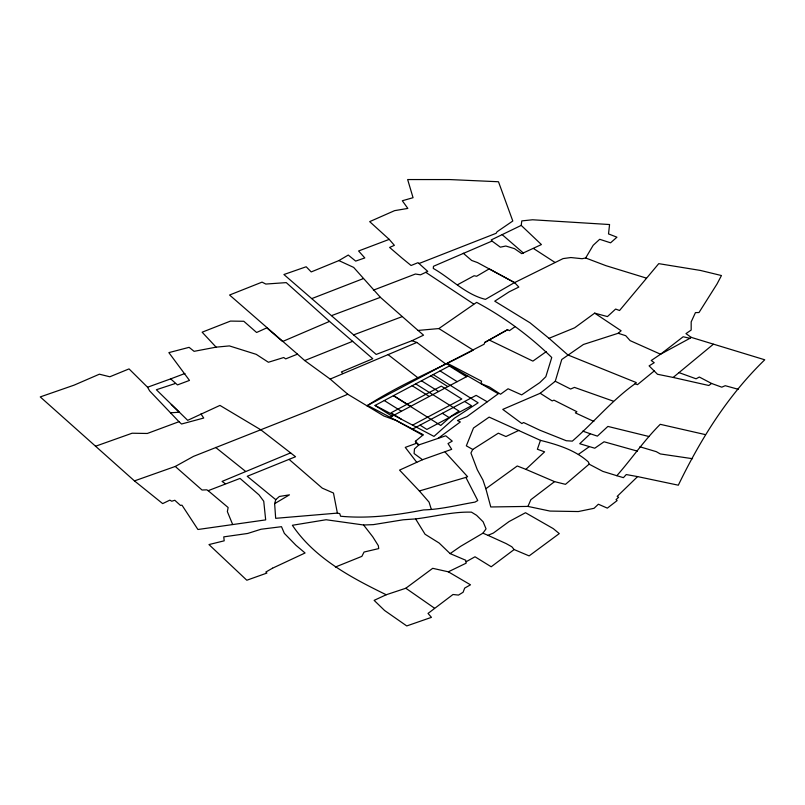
<?xml version="1.0" encoding="UTF-8"?>
<svg xmlns="http://www.w3.org/2000/svg" width="805" height="805" viewBox="0 0 805 805"><rect width="100%" height="100%" fill="white"/><g stroke="black" fill="none" stroke-linecap="round" stroke-linejoin="round"><path stroke-width="1.21" d="M422.756 435.223L396.09 420.462L383.935 416.034L347.79 394.249L330.161 379.075L304.693 360.549L297.478 354.15L285.684 358.889L283.732 357.521L268.397 362.26L256.221 354.341L229.395 345.909L216.112 347.156L194.086 351.332L189.105 347.337L168.869 352.63L189.477 380.413L177.482 384.911L170.67 378.883L147.556 387.235L129.042 368.901L109.812 376.78L99.397 374.194L74.05 385.162L40.25 396.915L134.455 480.897L162.67 503.608L169.855 500.136L171.747 501.223L174.796 500.267L180.481 505.429L181.97 505.158L197.929 529.499L265.68 519.889L263.738 501.233L259.029 494.904L240.041 478.422L208.153 490.678L206.825 489.843L202.015 490.004L175.259 466.457L134.455 480.897M386.219 594.754C351.262 577.658 314.675 558.398 292.376 525.273L326.126 519.738L363.598 525.001L373.369 524.629L403.174 519.788L415.601 518.913L425.06 534.248L439.107 543.003L450.116 553.599L465.733 560.25L466.105 563.198L448.315 571.812L432.708 568.32L405.831 588.244L386.219 594.754L374.134 600.359L384.549 610.462L406.746 625.938L431.45 617.355L428.029 613.43L452.994 594.503L458.488 595.086L463.096 592.259L464.686 588.093L470.492 584.812L448.315 571.812M521.217 225.4L521.791 220.902L532.578 219.775L609.566 224.535L608.52 233.913L616.942 237.193L610.572 242.818L599.685 239.296L593.184 245.294L585.668 257.982L582.106 258.717L570.856 257.54L563.087 258.596L513.882 282.947L485.455 299.359C465.421 294.459 450.78 278.319 433.261 268.417L433.472 266.294L492.026 241.067L500.348 247.175L505.822 246.018L514.496 248.654L521.741 253.666L541.413 244.569L521.217 225.4L491.201 239.94L492.026 241.067M274.636 503.658L275.753 499.664L279.375 496.474L289.458 494.844L274.636 503.658L275.672 518.319L337.386 513.107L339.75 513.61L340.565 516.226C368.257 518.863 396.392 515.24 423.581 509.917C440.969 509.444 457.814 505.007 475 502.109L477.757 500.529L465.884 477.405L419.365 490.959L399.562 470.11L422.504 459.715L451.706 449.321L448.013 443.575L452.249 441.11L445.749 435.787L418.831 444.913L414.474 448.908L414.082 453.537L422.504 459.715M549.01 338.311L567.917 354.965L636.292 382.576L635.135 383.713C611.87 400.276 593.798 422.494 572.325 441.13L566.247 440.727L539.803 430.182L523.542 422.514L521.871 423.561L502.763 409.393L540.195 393.283L555.269 381.268L561.759 359.493L583.444 344.47L618.18 333.28L621.128 330.775L594.674 313.145L574.639 327.816L549.01 338.311L529.982 322.775L494.743 301.171L509.152 291.833L518.823 287.073L514.657 282.666L489.188 268.88L476.641 276.246L474.105 275.753L457.451 284.799M518.933 430.343L505.932 436.531L498.335 433.181L472.756 449.452L466.326 445.839L473.491 428.019L489.148 417.111L540.457 440.365L537.378 449.25L544.603 451.847L525.876 469.355L517.263 465.984L485.858 488.726L490.778 506.969L527.949 506.415L549.966 511.074L578.332 511.547L594.04 508.317L598.377 504.212L607.332 508.136L617.113 500.599L616.067 499.593L618.612 497.289L617.194 496.373L637.6 476.6L678.323 485.194C700.803 438.826 727.569 395.929 764.75 359.785L691.223 337.375L685.971 333.612L691.173 330.06L691.183 321.859L695.45 312.602L698.992 312.541L717.064 283.913L721.451 275.541L700.431 270.44L658.742 263.648L619.558 310.509L615.624 309.06L607.433 316.586L594.674 313.145M514.999 326.729L509.404 330.694L507.603 329.668L484.761 342.447L484.117 344.218L447.147 363.216L481.571 381.188L481.058 383.583L489.41 386.994L500.539 394.229L508.066 388.785L521.67 394.883L539.742 382.647L545.82 376.73L551.757 357.5C529.579 335.816 504.041 317.11 476.651 302.368L438.876 328.561L418.057 330.442L380.403 297.337L353.667 267.411L338.885 260.589L311.213 271.929L306.182 266.767L283.913 274.525L376.197 354.431L412.009 340.696L423.541 335.162L418.057 330.442M527.949 506.415L530.847 499.704L554.575 481.632L565.482 484.338L589.109 464.163L588.465 462.06C575.263 450.025 557.432 444.622 540.457 440.365M472.756 449.452L470.925 452.984L477.315 469.788L482.97 480.112L485.858 488.726M589.109 464.163L602.854 471.388L616.831 475.705C631.714 458.8 644.231 440.234 660.241 424.316L705.11 434.549M450.116 553.599L460.601 546.343L482.94 533.182L486.049 528.865L483.151 521.821L476.57 515.301L471.478 512.161C452.531 511.578 434.227 516.699 415.601 518.913M649.031 436.521L607.886 426.419L597.39 436.129L590.317 433.764L579.721 443.716L594.754 448.214L604.052 441.784L637.409 451.132M691.223 337.375L689.945 338.291L683.163 336.762L660.563 354.23L651.235 360.519L654.224 362.683L649.102 365.873L657.484 374.265L673.151 377.444L713.341 344.238M415.39 441.271L418.831 444.913L416.517 443.283L415.39 441.271L423.339 434.74L367.633 405.418L446.403 363.608L498.295 393.756L467.021 416.557L457.411 420.532L460.339 421.951L438.021 438.403M654.354 370.853L637.449 384.679L635.135 383.713M482.94 533.182L487.941 535.325L493.324 533.081L509.012 521.59L525.504 512.725L553.236 528.603L559.274 533.594L529.127 555.893L514.133 549.553L491.201 566.77L475.01 556.778L466.246 561.679M738.235 389.288L725.245 385.696L721.763 387.175L711.59 383.472L708.813 385.494L673.151 377.444M546.424 351.513L532.9 361.113L489.178 340.002L484.761 342.447M578.393 454.392L589.069 446.825M338.885 260.589L348.273 255.054L355.669 261.102L364.816 257.942L358.597 250.979L389.207 239.377L394.38 245.334L389.61 247.437L402.248 258.284L411.083 265.499L418.047 262.661L427.757 271.406L420.492 274.827L415.42 274.022L373.379 290.172M366.889 405.811C400.578 384.055 437.91 369.002 473.239 350.125L438.876 328.561M489.178 340.002L507.603 329.668M175.259 466.457L193.472 456.385L307.51 411.285L347.79 394.249M689.945 338.291L660.563 354.23L630.134 340.636L625.727 335.695L618.18 333.28M390.113 417.252L467.786 376.036M412.583 425.131L461.818 398.998L441.301 386.118L391.079 412.774L401.343 419.214M412.603 429.085L476.147 395.366L487.236 401.806M275.753 499.664L247.236 476.288L295.546 456.737L260.86 429.84L219.946 405.408L187.686 420.331L156.381 389.741L175.289 383.502M330.161 379.075L416.849 342.457L445.638 363.941M290.655 452.853L222.059 481.42L225.169 483.614M342.829 373.56L341.39 371.94L372.785 358.718L329.517 321.406L282.585 341.501L266.787 327.877L256.604 332.485L243.814 321.276L230.482 321.084L202.136 332.193L216.112 347.156M465.884 477.405L467.594 476.691L445.135 452.108M335.373 567.042L361.878 556.356L364.061 552.039L378.712 548.587L378.34 545.689L372.775 536.824L363.598 525.001M304.693 360.549L352.701 341.3M419.244 263.426L496.111 233.309L497.067 231.76L512.795 221.013L498.476 181.749L449.764 179.565L407.652 179.555L413.056 197.698L402.319 200.757L407.843 208.425L394.591 210.648L369.686 221.637L389.207 239.377M311.827 298.585L363.236 278.631M170.67 378.883L184.949 373.48M353.576 334.9L401.876 316.747M331.62 315.6L380.403 297.337M200.948 413.951L203.725 418.037L181.538 424.014L178.972 421.709L147.305 433.472L132.121 433.221L95.443 446.272M416.517 443.283L405.267 447.379L416.769 462.352M170.479 412.784L179.304 412.241L171.244 404.452M692.562 458.709L660.311 453.94L656.296 451.665L639.884 446.785M637.6 476.6L626.26 474.558L623.422 477.667L616.831 475.705M646.073 278.007L605.923 265.67L585.668 257.982M582.75 431.138L590.317 433.764M613.319 401.152L574.428 387.386L570.624 389.036L555.269 381.268M678.947 372.594L696.084 378.803L699.324 377.032L711.59 383.472M412.009 340.696L416.849 342.457M525.876 469.355L554.575 481.632M487.941 535.325L506.124 543.576L511.839 546.776L514.133 549.553M593.859 421.438L575.374 412.885L576.903 411.727L553.961 400.166L552.19 400.91L540.195 393.283M375.11 405.408L433.976 436.391L454.463 418.167L478.14 402.802L433.201 374.577M514.657 282.666L477.526 262.591L471.67 260.458L463.247 253.223M466.467 376.73L449.371 365.993L374.999 405.468L392.085 416.205M440.073 370.924L457.17 381.661M430.776 375.865L447.872 386.601M464.666 401.454L471.509 405.75L426.881 429.437L420.039 425.141M421.478 380.795L438.574 391.532M415.692 383.874L459.021 411.093L451.243 416.145L440.758 425.473L393.373 395.718M412.19 385.736L429.276 396.463M442.358 413.297L449.19 417.594M393.595 395.597L410.681 406.334M384.297 400.538L401.383 411.275M533.504 248.504L555.078 262.49M425.714 272.301L473.672 304.018M405.831 588.244L434.418 608.127M387.96 354.532L417.795 377.706M215.629 447.409L245.505 471.307M208.153 490.678L228.137 507.522L227.362 511.618L232.595 524.357M297.478 354.15L229.576 295.022L262.048 282.132L265.801 284.054L286.268 282.615L329.517 321.406M502.189 234.668L523.502 253.132M289.116 459.414L322.252 488.132L333.471 493.032L337.386 513.107M178.972 421.709L149.629 390.868L147.556 387.235M419.365 490.959L429.055 502.129L431.239 509.052M272.553 568.189L265.831 572.043L266.908 573.069L246.813 580.234L208.968 544.572L224.193 540.819L223.76 536.865L247.678 533.463L261.062 529.237L281.498 526.691L284.346 533.363L295.988 545.317L305.075 552.985L272.553 568.189"/></g></svg>
